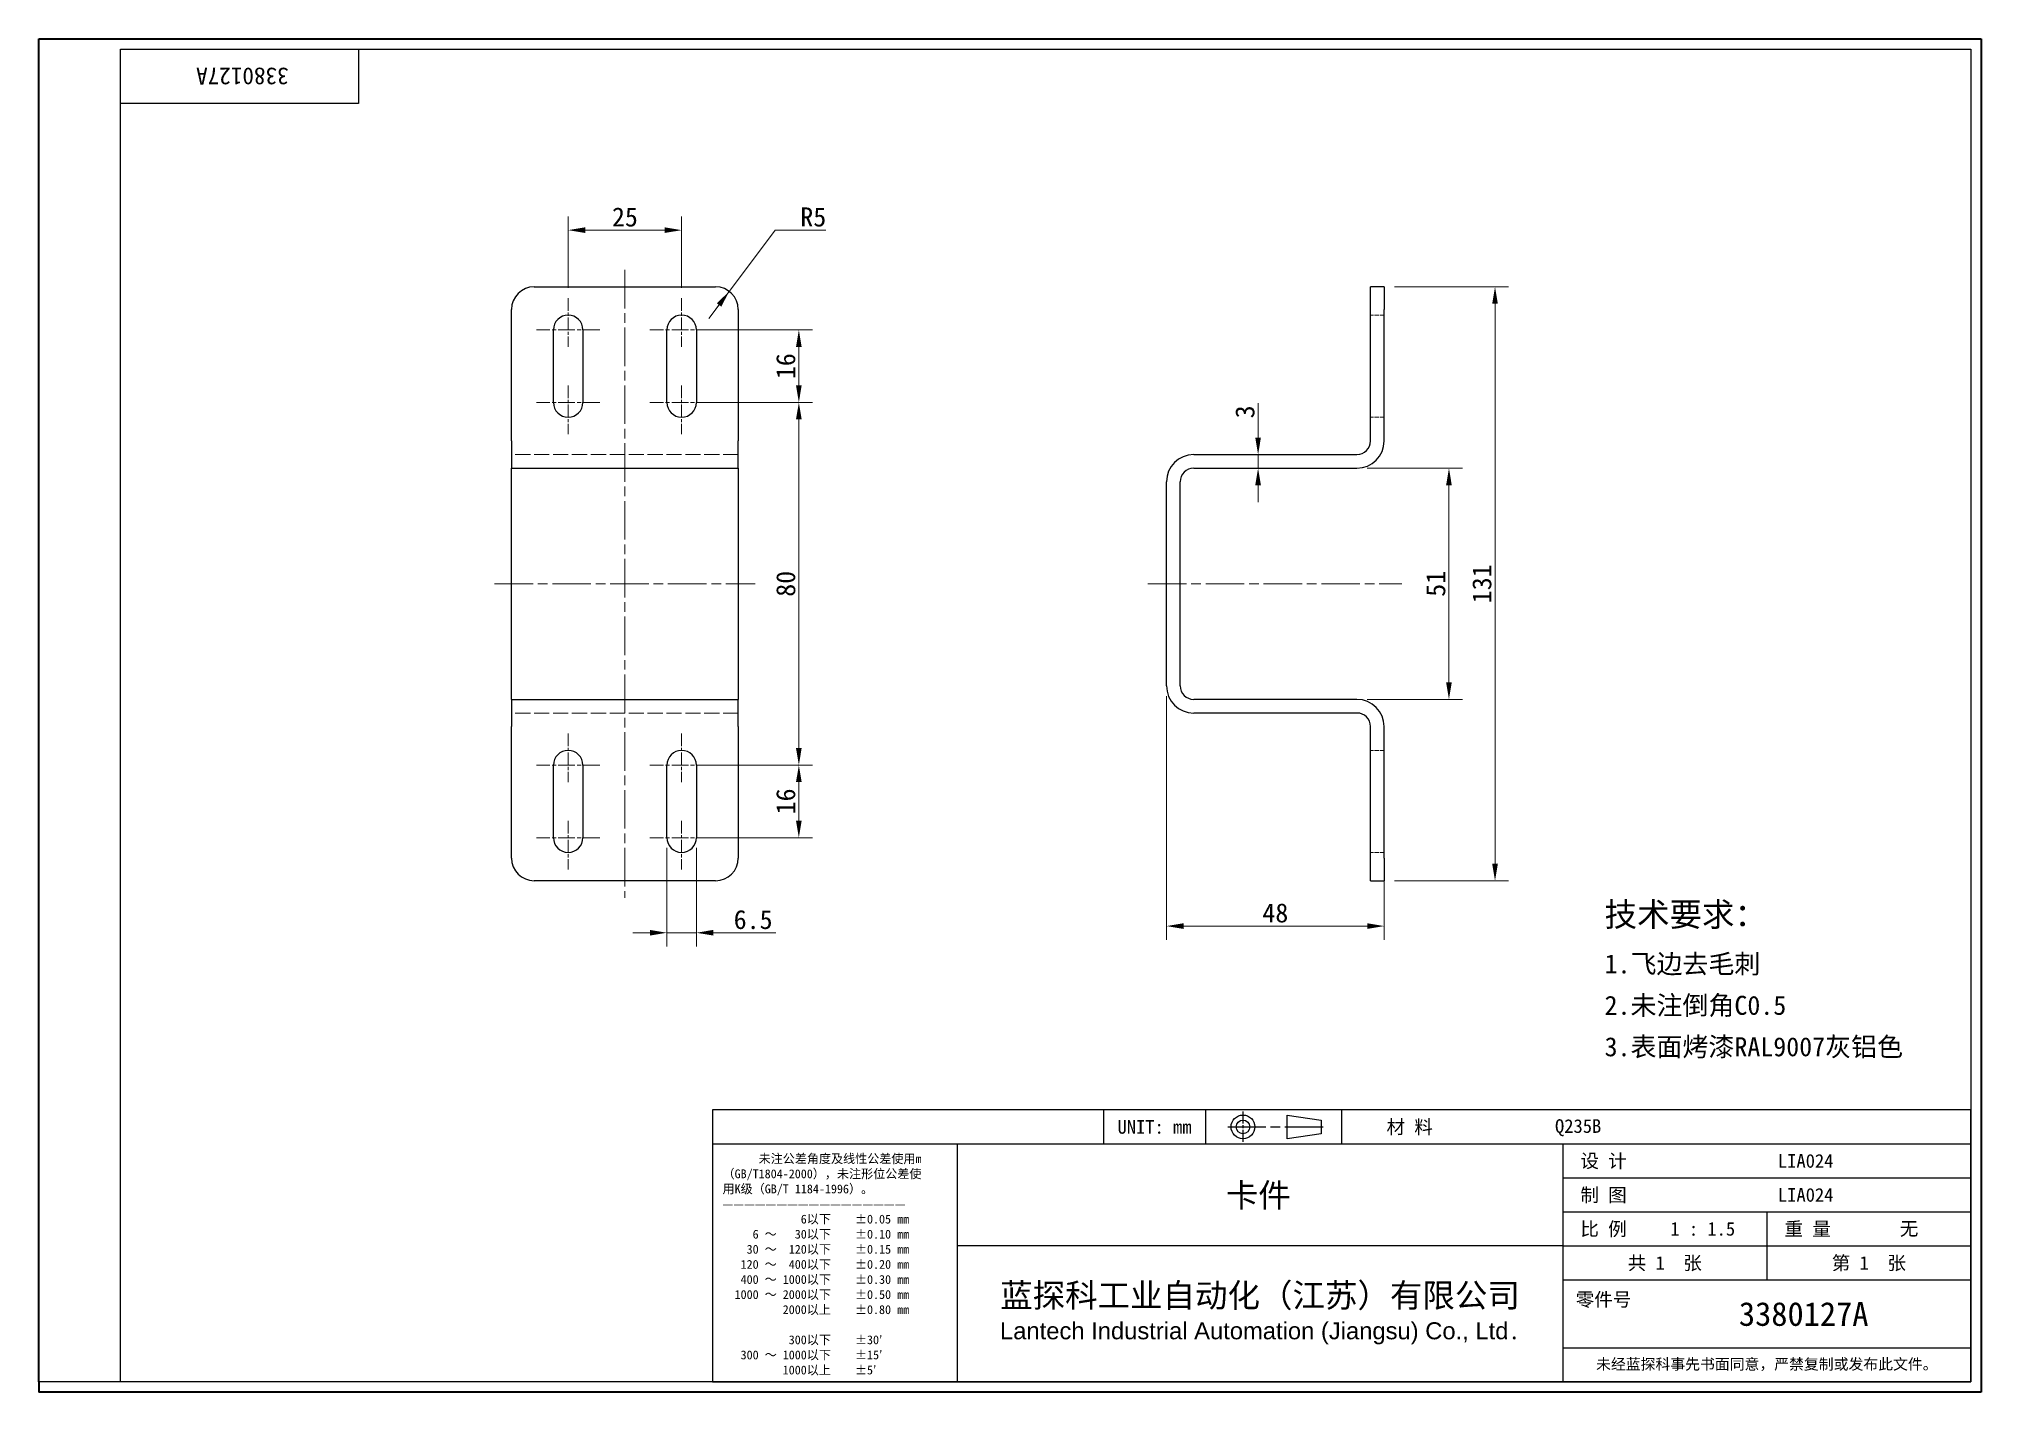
# Model space of a CAD drawing. Header units: millimetres. Extents: x 9 to 437, y 8 to 307.
import ezdxf
from ezdxf.enums import TextEntityAlignment as Align

# ---------------------------------------------------------------- set-up
doc = ezdxf.new("R2010")
doc.units = ezdxf.units.MM
doc.header["$LTSCALE"] = 1.5
doc.linetypes.add('CHAIN', pattern=[0.3543, 0.2362, -0.0295, 0.0591, -0.0295])
doc.linetypes.add('DASHED', pattern=[0.2067, 0.1654, -0.0413])
for name, color, linetype, lineweight in [('1', 7, 'Continuous', 18), ('可见 (ISO)', 7, 'Continuous', 25), ('图框 (ISO)', 7, 'Continuous', 35), ('标题 (ISO)', 7, 'Continuous', 25)]:
    doc.layers.add(name, color=color, linetype=linetype, lineweight=lineweight)
for name, color, linetype, lineweight, true_color in [('中心标记 (ISO)', 1, 'CHAIN', 18, 0xff0000), ('中心线 (ISO)', 1, 'CHAIN', 18, 0xff0000), ('尺寸 (ISO)', 7, 'Continuous', 18, 0x008000), ('符号 (ISO)', 7, 'Continuous', 18, 0x008000), ('隐藏 (ISO)', 5, 'DASHED', 18, 0x0000ff)]:
    doc.layers.add(name, color=color, linetype=linetype, lineweight=lineweight, true_color=true_color)
doc.styles.add('文本样式164', font='SimSun.ttf')
doc.styles.add('文本样式165', font='SimSun.ttf')
doc.styles.add('文本样式74', font='SimSun.ttf')
doc.styles.add('最新国标', font='simfang.ttf')
doc.styles.add('注释文本 (ISO)', font='simfang.ttf')
doc.dimstyles.new('默认 (GB)', dxfattribs={"dimscale": 1.5, "dimtxt": 2.8, "dimasz": 2.5, "dimexe": 2, "dimexo": 1.5, "dimgap": 0.5, "dimtad": 1, "dimtoh": 1, "dimdsep": 46, "dimtxsty": '最新国标', "dimcen": 0.09, "dimdle": 10, "dimclrd": 256, "dimclre": 256, "dimclrt": 256, "dimaunit": 1, "dimadec": 3, "dimazin": 2, "dimtfac": 0.535714, "dimtdec": 3, "dimtmove": 0, "dimatfit": 3, "dimfxl": 0, "dimtolj": 1, "dimlwd": -1, "dimlwe": -1, "dimarcsym": 0})

# ---------------------------------------------------------------- blocks, each defined once
blk = doc.blocks.new('图框 最新国标')
at = {"layer": '图框 (ISO)'}
for p, q in [((6, 7), (6, 204.5)), ((6, 204.5), (291.5, 204.5)), ((291.5, 204.5), (291.5, 5.5)), ((6, 7), (6, 5.5)), ((6, 7), (6, 5.5)), ((291.5, 5.5), (6, 5.5))]:
    blk.add_line(p, q, dxfattribs=at)
at = {"layer": '图框 (ISO)', "color": 7, "linetype": 'Continuous', "lineweight": 25}
for p, q in [((18, 203), (290, 203)), ((18, 7), (18, 203)), ((18, 203), (290, 203)), ((53, 203), (53, 195)), ((290, 203), (290, 7)), ((290, 203), (290, 7)), ((53, 195), (18, 195)), ((290, 7), (6, 7)), ((290, 7), (18, 7))]:
    blk.add_line(p, q, dxfattribs=at)
at = {"layer": '图框 (ISO)', "style": '文本样式74'}
blk.add_attdef('零件代号_001', (42.72, 200.25), '', height=2.5, rotation=180, dxfattribs=at)
blk = doc.blocks.new('标题栏 最新国标')
at = {"layer": '标题 (ISO)'}
for p, q in [((381.98, -183.84), (196.98, -183.84)), ((196.98, -183.84), (196.98, -223.84)), ((254.48, -183.84), (254.48, -188.84)), ((269.48, -183.84), (269.48, -188.84)), ((281.48, -188.09), (281.48, -184.59)), ((281.48, -184.59), (286.48, -185.34)), ((286.48, -185.34), (286.48, -187.34)), ((289.48, -183.84), (289.48, -188.84)), ((381.98, -223.84), (381.98, -183.84)), ((383.48, -183.84), (383.48, -225.34)), ((286.48, -187.34), (281.48, -188.09)), ((196.98, -188.84), (381.98, -188.84)), ((232.98, -188.84), (232.98, -223.84)), ((321.98, -188.84), (321.98, -223.84)), ((321.98, -193.84), (381.98, -193.84)), ((321.98, -198.84), (381.98, -198.84)), ((351.98, -198.84), (351.98, -208.84)), ((321.98, -203.84), (232.98, -203.84)), ((321.98, -203.84), (381.98, -203.84)), ((321.98, -208.84), (381.98, -208.84)), ((321.98, -218.84), (381.98, -218.84)), ((196.98, -223.84), (381.98, -223.84)), ((383.48, -225.34), (196.98, -225.34))]:
    blk.add_line(p, q, dxfattribs=at)
at = {"layer": '标题 (ISO)', "linetype": 'CHAIN', "ltscale": 5.000333}
blk.add_line((274.98, -184.09), (274.98, -188.59), dxfattribs=at)
at = {"layer": '标题 (ISO)', "linetype": 'CHAIN', "ltscale": 15.834605}
blk.add_line((272.73, -186.34), (286.98, -186.34), dxfattribs=at)
at = {"layer": '标题 (ISO)'}
for radius in [1.75, 1]:
    blk.add_circle((274.98, -186.34), radius, dxfattribs=at)
at = {"layer": '1', "style": '文本样式164'}
for s, p in [('UNIT: mm', (261.98, -186.34)), ('材 料', (299.48, -186.34)), ('设 计', (327.98, -191.34)), ('制 图', (327.98, -196.34)), ('比 例', (327.98, -201.34)), ('重 量', (357.98, -201.34)), ('共 1  张', (336.98, -206.34)), ('第 1  张', (366.98, -206.34))]:
    blk.add_text(s, height=2, dxfattribs=at).set_placement(p, align=Align.MIDDLE_CENTER)
at = {"layer": '标题 (ISO)', "style": '注释文本 (ISO)'}
for s, insert, char_height, attachment_point, line_spacing_factor in [('\\fSimSun|b0|i0;{\\H1.3000;      未注公差角度及线性公差使用m\\P}\\fSimSun|b0|i0;{\\H1.3000;（GB/T1804-2000），未注形位公差使\\P}\\fSimSun|b0|i0;{\\H1.3000;用K级（GB/T 1184-1996）。\\P}\\fSimSun|b0|i0;{\\H1.3000;—————————————————\\P}\\fSimSun|b0|i0;{\\H1.3000;             6以下    ±0.05 mm\\P}\\fSimSun|b0|i0;{\\H1.3000;     6 ～   30以下    ±0.10 mm\\P}\\fSimSun|b0|i0;{\\H1.3000;    30 ～  120以下    ±0.15 mm\\P}\\fSimSun|b0|i0;{\\H1.3000;   120 ～  400以下    ±0.20 mm\\P}\\fSimSun|b0|i0;{\\H1.3000;   400 ～ 1000以下    ±0.30 mm\\P}\\fSimSun|b0|i0;{\\H1.3000;  1000 ～ 2000以下    ±0.50 mm\\P}\\fSimSun|b0|i0;{\\H1.3000;          2000以上    ±0.80 mm\\P}\\fSimSun|b0|i0;{\\H1.3000;\\P}\\fSimSun|b0|i0;{\\H1.3000;           300以下    ±30′\\P}\\fSimSun|b0|i0;{\\H1.3000;   300 ～ 1000以下    ±15′\\P}\\fSimSun|b0|i0;{\\H1.3000;          1000以上    ±5′}', (198.48, -206.63), 1.3, 4, 1.023913), ('{\\fMicrosoft YaHei|b0|i0|c134|p34;\\H1.75x;蓝探科工业自动化（江苏）有限公司\\P\\fArial|b0|i0|c0|p34;\\H0.71429x;Lantech Industrial Automation (Jiangsu) Co., Ltd\\fFangSong|b0|i0|c134|p49;.\\H1.15195x; }', (277.48, -213.84), 2, 5, 0.978695)]:
    blk.add_mtext(s, dxfattribs=dict(at, insert=insert, char_height=char_height, attachment_point=attachment_point, line_spacing_factor=line_spacing_factor))
at = {"layer": '标题 (ISO)', "attachment_point": 5, "style": '注释文本 (ISO)'}
for s, insert, char_height in [('\\fFangSong|b0|i0;零件号', (327.98, -211.84), 2), ('\\fSimSun|b0|i0;{\\H1.6000;未经蓝探科事先书面同意，严禁复制或发布此文件。}', (351.98, -221.34), 1.6)]:
    blk.add_mtext(s, dxfattribs=dict(at, insert=insert, char_height=char_height))
at = {"layer": '标题 (ISO)'}
for tag, p, height, style in [('材料_001', (320.84, -187.21), 2, '注释文本 (ISO)'), ('设计人_001', (353.61, -192.33), 2, '注释文本 (ISO)'), ('库存编号_001', (272.46, -198.14), 3.5, '文本样式165'), ('设计人_001', (353.61, -197.33), 2, '注释文本 (ISO)'), ('视图比例_001', (337.8, -202.33), 2, '注释文本 (ISO)'), ('质量\\P3;_001', (371.53, -202.3), 2, '注释文本 (ISO)'), ('零件代号_001', (347.87, -215.59), 3.5, '文本样式165')]:
    blk.add_attdef(tag, p, '', height=height, dxfattribs=dict(at, style=style))
blk = doc.blocks.new('*D5')
at = {"layer": 'Defpoints', "color": 0, "transparency": 16777216}
for p in [(299.63, 212.05), (299.63, 161.05), (319.91, 161.05)]:
    blk.add_point(p, dxfattribs=at)
at = {"layer": '尺寸 (ISO)', "color": 116, "true_color": 0x00803f, "transparency": 16777216}
for p, q in [((301.88, 212.05), (322.91, 212.05)), ((319.91, 208.3), (319.91, 164.8)), ((301.88, 161.05), (322.91, 161.05))]:
    blk.add_line(p, q, dxfattribs=at)
for points in [[(319.28, 208.3), (320.53, 208.3), (319.91, 212.05)], [(319.28, 164.8), (320.53, 164.8), (319.91, 161.05)]]:
    blk.add_solid(points, dxfattribs=at)
at = {"layer": '尺寸 (ISO)', "transparency": 16777216, "insert": (317.03, 186.55), "char_height": 4.2, "attachment_point": 5, "rotation": 90, "style": '最新国标'}
blk.add_mtext('\\A1;51', dxfattribs=at)
blk = doc.blocks.new('*D6')
at = {"layer": 'Defpoints', "color": 0, "transparency": 16777216}
for p in [(305.63, 252.05), (305.63, 121.05), (330.07, 121.05)]:
    blk.add_point(p, dxfattribs=at)
at = {"layer": '尺寸 (ISO)', "color": 116, "true_color": 0x00803f, "transparency": 16777216}
for p, q in [((307.88, 252.05), (333.07, 252.05)), ((330.07, 248.3), (330.07, 124.8)), ((307.88, 121.05), (333.07, 121.05))]:
    blk.add_line(p, q, dxfattribs=at)
for points in [[(329.44, 248.3), (330.69, 248.3), (330.07, 252.05)], [(329.44, 124.8), (330.69, 124.8), (330.07, 121.05)]]:
    blk.add_solid(points, dxfattribs=at)
at = {"layer": '尺寸 (ISO)', "transparency": 16777216, "insert": (327.19, 186.55), "char_height": 4.2, "attachment_point": 5, "rotation": 90, "style": '最新国标'}
blk.add_mtext('\\A1;131', dxfattribs=at)
blk = doc.blocks.new('*D7')
at = {"layer": 'Defpoints', "color": 0, "transparency": 16777216}
for p in [(257.63, 164.05), (305.63, 126.05), (305.63, 111.05)]:
    blk.add_point(p, dxfattribs=at)
at = {"layer": '尺寸 (ISO)', "color": 116, "true_color": 0x00803f, "transparency": 16777216}
for p, q in [((257.63, 161.8), (257.63, 108.05)), ((305.63, 123.8), (305.63, 108.05)), ((261.38, 111.05), (301.88, 111.05))]:
    blk.add_line(p, q, dxfattribs=at)
for points in [[(261.38, 111.68), (261.38, 110.43), (257.63, 111.05)], [(301.88, 111.68), (301.88, 110.43), (305.63, 111.05)]]:
    blk.add_solid(points, dxfattribs=at)
at = {"layer": '尺寸 (ISO)', "transparency": 16777216, "insert": (281.63, 113.93), "char_height": 4.2, "attachment_point": 5, "style": '最新国标'}
blk.add_mtext('\\A1;48', dxfattribs=at)
blk = doc.blocks.new('*D8')
at = {"layer": 'Defpoints', "color": 0, "transparency": 16777216}
for p in [(281.01, 215.05), (277.83, 212.05), (281.01, 212.05)]:
    blk.add_point(p, dxfattribs=at)
at = {"layer": '尺寸 (ISO)', "color": 116, "true_color": 0x00803f, "transparency": 16777216}
for p, q in [((277.83, 218.8), (277.83, 226.38)), ((277.83, 212.05), (277.83, 215.05)), ((277.83, 208.3), (277.83, 204.55))]:
    blk.add_line(p, q, dxfattribs=at)
for points in [[(277.2, 218.8), (278.45, 218.8), (277.83, 215.05)], [(277.2, 208.3), (278.45, 208.3), (277.83, 212.05)]]:
    blk.add_solid(points, dxfattribs=at)
at = {"layer": '尺寸 (ISO)', "transparency": 16777216, "insert": (274.95, 224.47), "char_height": 4.2, "attachment_point": 5, "rotation": 90, "style": '最新国标'}
blk.add_mtext('\\A1;3', dxfattribs=at)
blk = doc.blocks.new('*D9')
at = {"layer": 'Defpoints', "color": 0, "transparency": 16777216}
for p in [(157.72, 226.55), (157.72, 146.55), (176.57, 146.55)]:
    blk.add_point(p, dxfattribs=at)
at = {"layer": '尺寸 (ISO)', "color": 116, "true_color": 0x00803f, "transparency": 16777216}
for p, q in [((159.97, 226.55), (179.57, 226.55)), ((176.57, 222.8), (176.57, 150.3)), ((159.97, 146.55), (179.57, 146.55))]:
    blk.add_line(p, q, dxfattribs=at)
for points in [[(175.94, 222.8), (177.19, 222.8), (176.57, 226.55)], [(175.94, 150.3), (177.19, 150.3), (176.57, 146.55)]]:
    blk.add_solid(points, dxfattribs=at)
at = {"layer": '尺寸 (ISO)', "transparency": 16777216, "insert": (173.7, 186.55), "char_height": 4.2, "attachment_point": 5, "rotation": 90, "style": '最新国标'}
blk.add_mtext('\\A1;80', dxfattribs=at)
blk = doc.blocks.new('*D10')
at = {"layer": 'Defpoints', "color": 0, "transparency": 16777216}
for p in [(153.97, 242.55), (153.97, 226.55), (176.57, 226.55)]:
    blk.add_point(p, dxfattribs=at)
at = {"layer": '尺寸 (ISO)', "color": 116, "true_color": 0x00803f, "transparency": 16777216}
for p, q in [((156.22, 242.55), (179.57, 242.55)), ((176.57, 238.8), (176.57, 230.3)), ((156.22, 226.55), (179.57, 226.55))]:
    blk.add_line(p, q, dxfattribs=at)
for points in [[(175.94, 238.8), (177.19, 238.8), (176.57, 242.55)], [(175.94, 230.3), (177.19, 230.3), (176.57, 226.55)]]:
    blk.add_solid(points, dxfattribs=at)
at = {"layer": '尺寸 (ISO)', "transparency": 16777216, "insert": (173.7, 234.55), "char_height": 4.2, "attachment_point": 5, "rotation": 90, "style": '最新国标'}
blk.add_mtext('\\A1;16', dxfattribs=at)
blk = doc.blocks.new('*D11')
at = {"layer": 'Defpoints', "color": 0, "transparency": 16777216}
for p in [(153.97, 146.55), (153.97, 130.55), (176.57, 130.55)]:
    blk.add_point(p, dxfattribs=at)
at = {"layer": '尺寸 (ISO)', "color": 116, "true_color": 0x00803f, "transparency": 16777216}
for p, q in [((156.22, 146.55), (179.57, 146.55)), ((176.57, 142.8), (176.57, 134.3)), ((156.22, 130.55), (179.57, 130.55))]:
    blk.add_line(p, q, dxfattribs=at)
for points in [[(175.94, 142.8), (177.19, 142.8), (176.57, 146.55)], [(175.94, 134.3), (177.19, 134.3), (176.57, 130.55)]]:
    blk.add_solid(points, dxfattribs=at)
at = {"layer": '尺寸 (ISO)', "transparency": 16777216, "insert": (173.7, 138.55), "char_height": 4.2, "attachment_point": 5, "rotation": 90, "style": '最新国标'}
blk.add_mtext('\\A1;16', dxfattribs=at)
blk = doc.blocks.new('*D12')
at = {"layer": 'Defpoints', "color": 0, "transparency": 16777216}
for p in [(150.72, 264.55), (125.72, 249.55), (150.72, 249.55)]:
    blk.add_point(p, dxfattribs=at)
at = {"layer": '尺寸 (ISO)', "color": 116, "true_color": 0x00803f, "transparency": 16777216}
for p, q in [((125.72, 251.8), (125.72, 267.55)), ((150.72, 251.8), (150.72, 267.55)), ((129.47, 264.55), (146.97, 264.55))]:
    blk.add_line(p, q, dxfattribs=at)
for points in [[(129.47, 265.18), (129.47, 263.93), (125.72, 264.55)], [(146.97, 265.18), (146.97, 263.93), (150.72, 264.55)]]:
    blk.add_solid(points, dxfattribs=at)
at = {"layer": '尺寸 (ISO)', "transparency": 16777216, "insert": (138.22, 267.43), "char_height": 4.2, "attachment_point": 5, "style": '最新国标'}
blk.add_mtext('\\A1;25', dxfattribs=at)
blk = doc.blocks.new('*D13')
at = {"layer": 'Defpoints', "color": 0, "transparency": 16777216}
for p in [(161.22, 251.05), (158.22, 247.05)]:
    blk.add_point(p, dxfattribs=at)
at = {"layer": '尺寸 (ISO)', "color": 116, "true_color": 0x00803f, "transparency": 16777216}
for p, q in [((171.36, 264.55), (163.47, 254.05)), ((182.54, 264.55), (171.36, 264.55)), ((161.22, 251.05), (163.47, 254.05)), ((158.22, 247.05), (161.22, 251.05)), ((158.97, 248.05), (156.72, 245.05))]:
    blk.add_line(p, q, dxfattribs=at)
blk.add_solid([(158.47, 248.43), (159.47, 247.68), (161.22, 251.05)], dxfattribs=at)
at = {"layer": '尺寸 (ISO)', "transparency": 16777216, "insert": (179.75, 267.43), "char_height": 4.2, "attachment_point": 5, "style": '最新国标'}
blk.add_mtext('\\A1;R5', dxfattribs=at)
blk = doc.blocks.new('*D14')
at = {"layer": 'Defpoints', "color": 0, "transparency": 16777216}
for p in [(147.47, 130.55), (153.97, 130.55), (153.97, 109.58)]:
    blk.add_point(p, dxfattribs=at)
at = {"layer": '尺寸 (ISO)', "color": 116, "true_color": 0x00803f, "transparency": 16777216}
for p, q in [((147.47, 128.3), (147.47, 106.58)), ((153.97, 128.3), (153.97, 106.58)), ((143.72, 109.58), (139.97, 109.58)), ((147.47, 109.58), (153.97, 109.58)), ((157.72, 109.58), (171.51, 109.58))]:
    blk.add_line(p, q, dxfattribs=at)
for points in [[(143.72, 110.21), (143.72, 108.96), (147.47, 109.58)], [(157.72, 110.21), (157.72, 108.96), (153.97, 109.58)]]:
    blk.add_solid(points, dxfattribs=at)
at = {"layer": '尺寸 (ISO)', "transparency": 16777216, "insert": (166.49, 112.47), "char_height": 4.2, "attachment_point": 5, "style": '最新国标'}
blk.add_mtext('\\A1;6.5', dxfattribs=at)

msp = doc.modelspace()

# ---------------------------------------------------------------- linework, layer by layer
at = {"layer": '中心标记 (ISO)', "ltscale": 7.963553}
for p, q in [((125.719, 249.551), (125.719, 238.801)), ((150.719, 249.551), (150.719, 238.801)), ((125.719, 230.301), (125.719, 219.551)), ((150.719, 230.301), (150.719, 219.551)), ((125.719, 153.551), (125.719, 142.801)), ((150.719, 153.551), (150.719, 142.801)), ((125.719, 134.301), (125.719, 123.551)), ((150.719, 134.301), (150.719, 123.551))]:
    msp.add_line(p, q, dxfattribs=at)
at = {"layer": '中心标记 (ISO)', "ltscale": 10.371169}
for p, q in [((132.719, 242.551), (118.719, 242.551)), ((157.719, 242.551), (143.719, 242.551)), ((132.719, 226.551), (118.719, 226.551)), ((157.719, 226.551), (143.719, 226.551)), ((132.719, 146.551), (118.719, 146.551)), ((157.719, 146.551), (143.719, 146.551)), ((132.719, 130.551), (118.719, 130.551)), ((157.719, 130.551), (143.719, 130.551))]:
    msp.add_line(p, q, dxfattribs=at)
at = {"layer": '中心线 (ISO)', "ltscale": 23.990969}
for p, q in [((138.219, 255.801), (138.219, 117.301)), ((109.469, 186.551), (166.969, 186.551)), ((253.523, 186.551), (309.509, 186.551))]:
    msp.add_line(p, q, dxfattribs=at)
at = {"layer": '可见 (ISO)'}
for p, q in [((118.219, 252.051), (158.219, 252.051)), ((305.633, 252.051), (302.633, 252.051)), ((302.633, 247.051), (302.633, 252.051)), ((305.633, 252.051), (305.633, 247.051)), ((113.219, 218.051), (113.219, 247.051)), ((163.219, 247.051), (163.219, 218.051)), ((302.633, 218.051), (302.633, 247.051)), ((305.633, 218.051), (305.633, 247.051)), ((122.469, 226.551), (122.469, 242.551)), ((128.969, 242.551), (128.969, 226.551)), ((147.469, 226.551), (147.469, 242.551)), ((153.969, 242.551), (153.969, 226.551)), ((113.219, 218.051), (113.219, 212.051)), ((163.219, 212.051), (163.219, 218.051)), ((263.633, 215.051), (299.633, 215.051)), ((113.219, 212.051), (163.219, 212.051)), ((113.219, 209.051), (113.219, 212.051)), ((163.219, 212.051), (163.219, 209.051)), ((263.633, 212.051), (299.633, 212.051)), ((113.219, 164.051), (113.219, 209.051)), ((163.219, 209.051), (163.219, 164.051)), ((257.633, 164.051), (257.633, 209.051)), ((260.633, 164.051), (260.633, 209.051)), ((113.219, 161.051), (113.219, 164.051)), ((163.219, 164.051), (163.219, 161.051)), ((113.219, 161.051), (163.219, 161.051)), ((113.219, 161.051), (113.219, 155.051)), ((163.219, 155.051), (163.219, 161.051)), ((299.633, 161.051), (263.633, 161.051)), ((113.219, 126.051), (113.219, 155.051)), ((163.219, 155.051), (163.219, 126.051)), ((299.633, 158.051), (263.633, 158.051)), ((302.633, 126.051), (302.633, 155.051)), ((305.633, 126.051), (305.633, 155.051)), ((122.469, 130.551), (122.469, 146.551)), ((128.969, 146.551), (128.969, 130.551)), ((147.469, 130.551), (147.469, 146.551)), ((153.969, 146.551), (153.969, 130.551)), ((302.633, 121.051), (302.633, 126.051)), ((305.633, 126.051), (305.633, 121.051)), ((158.219, 121.051), (118.219, 121.051)), ((302.633, 121.051), (305.633, 121.051))]:
    msp.add_line(p, q, dxfattribs=at)
for centre, radius, start, end in [((118.219, 247.051), 5, 90, 180), ((158.219, 247.051), 5, 0, 90), ((125.719, 242.551), 3.25, 0, 180), ((150.719, 242.551), 3.25, 0, 180), ((125.719, 226.551), 3.25, 180, 0), ((150.719, 226.551), 3.25, 180, 0), ((263.633, 209.051), 6, 90, 180), ((299.633, 218.051), 3, 270, 0), ((299.633, 218.051), 6, 270, 0), ((263.633, 209.051), 3, 90, 180), ((263.633, 164.051), 6, 180, 270), ((263.633, 164.051), 3, 180, 270), ((299.633, 155.051), 6, 0, 90), ((299.633, 155.051), 3, 0, 90), ((125.719, 146.551), 3.25, 0, 180), ((150.719, 146.551), 3.25, 0, 180), ((125.719, 130.551), 3.25, 180, 0), ((150.719, 130.551), 3.25, 180, 0), ((118.219, 126.051), 5, 180, 270), ((158.219, 126.051), 5, 270, 0)]:
    msp.add_arc(centre, radius, start, end, dxfattribs=at)
at = {"layer": '隐藏 (ISO)', "ltscale": 3.809293}
for p, q in [((305.633, 245.801), (302.633, 245.801)), ((305.633, 223.301), (302.633, 223.301)), ((305.633, 149.801), (302.633, 149.801)), ((305.633, 127.301), (302.633, 127.301))]:
    msp.add_line(p, q, dxfattribs=at)
at = {"layer": '隐藏 (ISO)', "ltscale": 13.438693}
for p, q in [((163.219, 215.051), (113.219, 215.051)), ((163.219, 158.051), (113.219, 158.051))]:
    msp.add_line(p, q, dxfattribs=at)

# ---------------------------------------------------------------- block references
at = {"xscale": 1.5, "yscale": 1.5, "zscale": 1.5}
msp.add_blockref('图框 最新国标', (0, 0), dxfattribs=at).add_auto_attribs({'零件代号_001': '3380127A'})
ref = msp.add_blockref('标题栏 最新国标', (-137.974, 346.266), dxfattribs=dict(xscale=1.5, yscale=1.5, zscale=1.5))
ref.add_attrib('零件代号_001', '3380127A', (383.837, 22.875), dxfattribs={"layer": '标题 (ISO)', "height": 5.25, "style": '文本样式165'})
ref.add_attrib('库存编号_001', '卡件', (270.712, 49.052), dxfattribs={"layer": '标题 (ISO)', "height": 5.25, "style": '文本样式165'})
ref.add_attrib('质量\\P3;_001', '无', (419.314, 42.81), dxfattribs={"layer": '标题 (ISO)', "height": 3, "style": '注释文本 (ISO)'})
ref.add_attrib('视图比例_001', '1 : 1.5', (368.726, 42.776), dxfattribs={"layer": '标题 (ISO)', "height": 3, "style": '注释文本 (ISO)'})
ref.add_attrib('设计人_001', 'LIA024', (392.443, 57.767), dxfattribs={"layer": '标题 (ISO)', "height": 3, "style": '注释文本 (ISO)'})
ref.add_attrib('设计人_001', 'LIA024', (392.443, 50.267), dxfattribs={"layer": '标题 (ISO)', "height": 3, "style": '注释文本 (ISO)'})
ref.add_attrib('材料_001', 'Q235B', (343.29, 65.447), dxfattribs={"layer": '标题 (ISO)', "height": 3, "style": '注释文本 (ISO)'})

# ---------------------------------------------------------------- texts
at = {"layer": '符号 (ISO)', "insert": (354.218, 99.058), "char_height": 3, "width": 72.30877, "attachment_point": 4, "line_spacing_factor": 1.305367, "style": '注释文本 (ISO)'}
msp.add_mtext('{\\H1.75x;技术要求：\\H0.8x;\\P1.飞边去毛刺\\P2.未注倒角C0.5\\P3.表面烤漆RAL9007灰铝色}', dxfattribs=at)

# ---------------------------------------------------------------- dimensions: what is measured, and where the dimension line sits
at = {"layer": '尺寸 (ISO)', "color": 116, "true_color": 0x00803f}
for base, p1, p2, angle, override, picture, middle in [((150.719, 264.551), (125.719, 249.551), (150.719, 249.551), 180, {"dimgap": 0.5, "dimtoh": 0, "dimdec": 2, "dimtol": 0, "dimlim": 0, "dimtp": 0, "dimtm": 0, "dimtdec": 3, "dimtofl": 0, "dimatfit": 1}, '*D12', (138.219, 264.551)), ((330.066, 121.051), (305.633, 252.051), (305.633, 121.051), 90, {"dimgap": 0.5, "dimtoh": 0, "dimdec": 2, "dimtol": 0, "dimlim": 0, "dimtp": 0, "dimtm": 0, "dimtdec": 3, "dimtofl": 0, "dimatfit": 1}, '*D6', (330.066, 186.551)), ((176.569, 226.551), (153.969, 242.551), (153.969, 226.551), 90, {"dimgap": 0.5, "dimtoh": 0, "dimdec": 2, "dimtol": 0, "dimlim": 0, "dimtp": 0, "dimtm": 0, "dimtdec": 3, "dimtofl": 0, "dimatfit": 1}, '*D10', (176.569, 234.551)), ((176.569, 146.551), (157.719, 226.551), (157.719, 146.551), 90, {"dimgap": 0.5, "dimtoh": 0, "dimdec": 2, "dimtol": 0, "dimlim": 0, "dimtp": 0, "dimtm": 0, "dimtdec": 3, "dimtofl": 0, "dimatfit": 1}, '*D9', (176.569, 186.551)), ((277.827, 212.051), (281.012, 215.051), (281.012, 212.051), 270, {"dimgap": 0.5, "dimtoh": 0, "dimdec": 2, "dimse1": 1, "dimse2": 1, "dimtol": 0, "dimlim": 0, "dimtp": 0, "dimtm": 0, "dimtdec": 3, "dimtofl": 1, "dimatfit": 1}, '*D8', (277.827, 224.465)), ((319.905, 161.051), (299.633, 212.051), (299.633, 161.051), 270, {"dimgap": 0.5, "dimtoh": 0, "dimdec": 2, "dimtol": 0, "dimlim": 0, "dimtp": 0, "dimtm": 0, "dimtdec": 3, "dimtofl": 0, "dimatfit": 1}, '*D5', (319.905, 186.551)), ((176.569, 130.551), (153.969, 146.551), (153.969, 130.551), 90, {"dimgap": 0.5, "dimtoh": 0, "dimdec": 2, "dimtol": 0, "dimlim": 0, "dimtp": 0, "dimtm": 0, "dimtdec": 3, "dimtofl": 0, "dimatfit": 1}, '*D11', (176.569, 138.551))]:
    dim = msp.add_linear_dim(base=base, p1=p1, p2=p2, angle=angle, dimstyle='默认 (GB)', override=override, dxfattribs=at)
    dim.commit()
    dim.dimension.update_dxf_attribs({"geometry": picture, "text_midpoint": middle, "dimtype": 160})
dim = msp.add_radius_dim(center=(158.219, 247.051), mpoint=(161.221, 251.05), dimstyle='默认 (GB)', override={"dimgap": 0.5, "dimtih": 1, "dimdec": 2, "dimlfac": 1, "dimcen": 0, "dimtol": 0, "dimlim": 0, "dimtp": 0, "dimtm": 0, "dimtdec": 3}, dxfattribs=at)
dim.commit()
dim.dimension.update_dxf_attribs({"geometry": '*D13', "text_midpoint": (179.753, 264.551), "dimtype": 164})
for base, p1, p2, override, picture, middle in [((305.633, 111.051), (257.633, 164.051), (305.633, 126.051), {"dimgap": 0.5, "dimtoh": 0, "dimdec": 2, "dimtol": 0, "dimlim": 0, "dimtp": 0, "dimtm": 0, "dimtdec": 3, "dimtofl": 0, "dimatfit": 1}, '*D7', (281.633, 111.051)), ((153.969, 109.582), (147.469, 130.551), (153.969, 130.551), {"dimgap": 0.5, "dimtoh": 0, "dimdec": 2, "dimtol": 0, "dimlim": 0, "dimtp": 0, "dimtm": 0, "dimtdec": 3, "dimtofl": 1, "dimatfit": 1}, '*D14', (166.491, 109.582))]:
    dim = msp.add_linear_dim(base=base, p1=p1, p2=p2, dimstyle='默认 (GB)', override=override, dxfattribs=at)
    dim.commit()
    dim.dimension.update_dxf_attribs({"geometry": picture, "text_midpoint": middle, "dimtype": 160})

doc.saveas('drawing.dxf')
